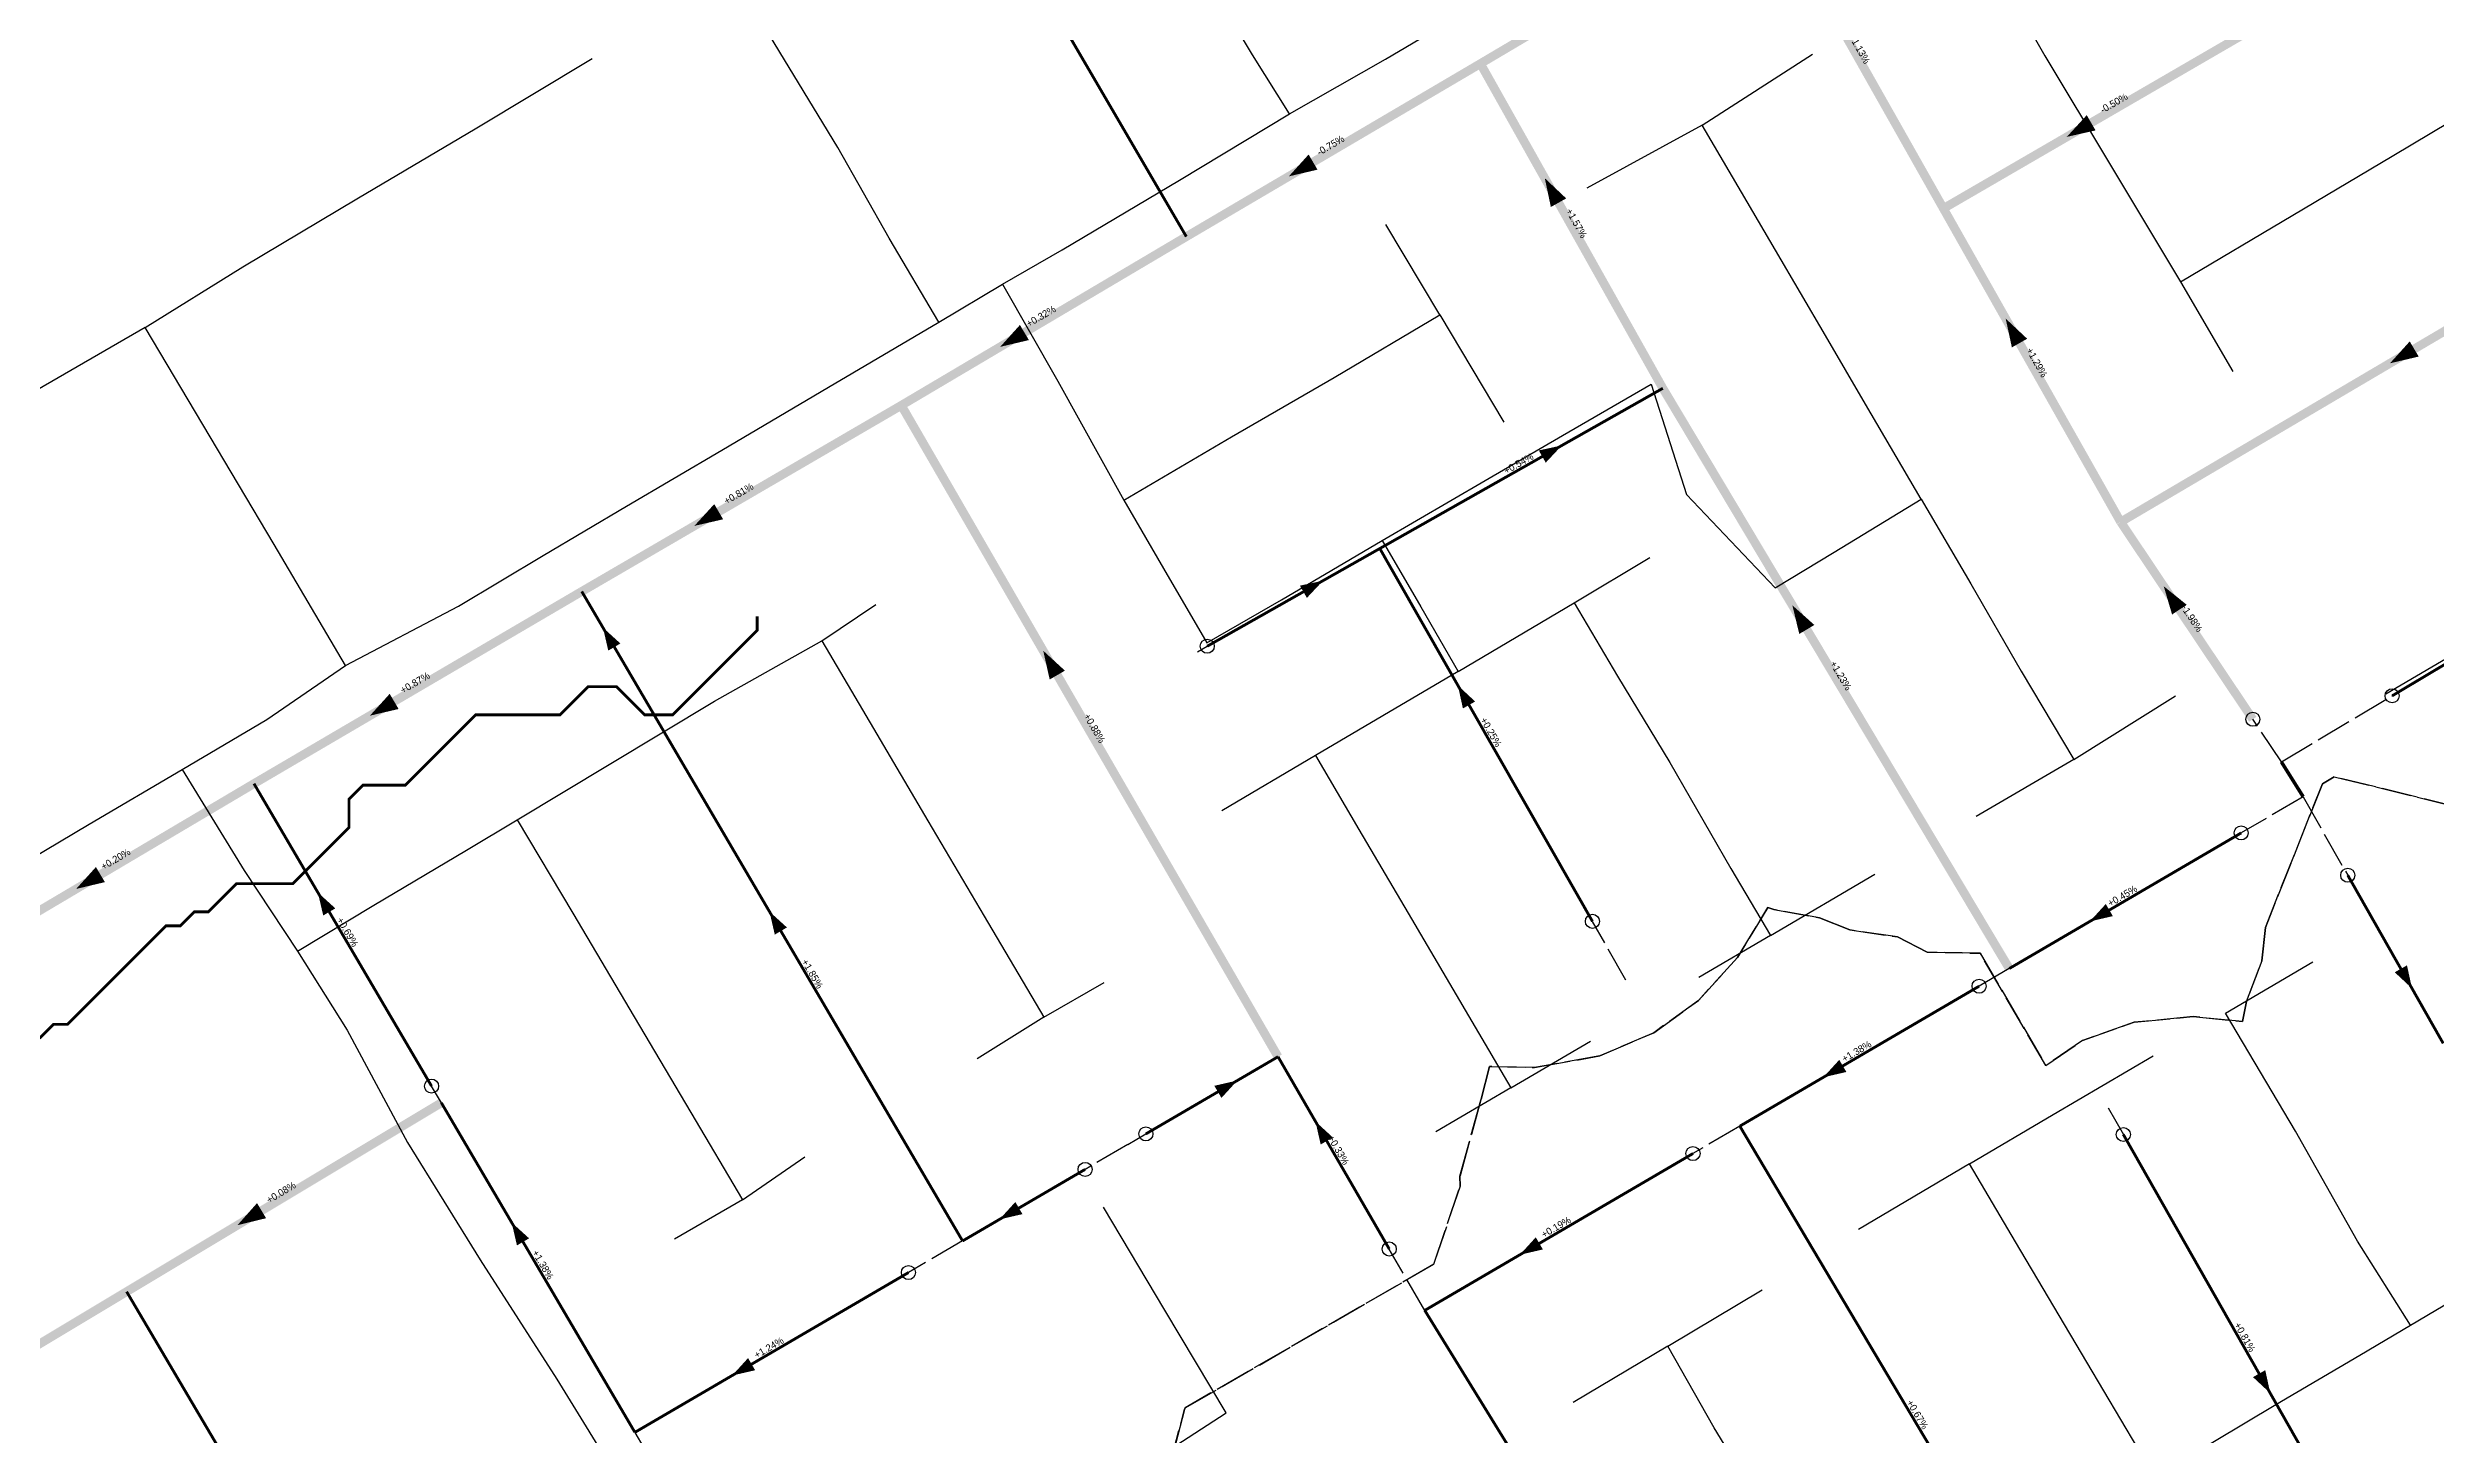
# Model space of a CAD drawing. Header units: metres. Extents: x 442821 to 452274, y 2561971 to 2571293.
# Drawn here: x 445554 to 446233, y 2566019 to 2566414 of the extents above; entities that cross this region are included whole.
import ezdxf
from ezdxf.enums import TextEntityAlignment as Align

# ---------------------------------------------------------------- set-up
doc = ezdxf.new("R2010")
doc.units = ezdxf.units.M
doc.header["$LTSCALE"] = 8
doc.linetypes.add('DASHDOT', pattern=[3.556, 2.54, -0.508, 0, -0.508])
doc.linetypes.add('DASHED', pattern=[1.524, 1.27, -0.254])
for name, color, linetype in [('A_ARROWS', 7, 'Continuous'), ('A_BUILT_2006', 252, 'Continuous'), ('A_CATCHMENTS', 7, 'Continuous'), ('A_DROPPED', 1, 'Continuous'), ('A_GRADIENT', 8, 'Continuous'), ('A_HEAD_GAP', 8, 'Continuous'), ('A_HEADS', 8, 'Continuous'), ('A_STREAMS', 5, 'Continuous')]:
    doc.layers.add(name, color=color, linetype=linetype)

msp = doc.modelspace()

# ---------------------------------------------------------------- linework, layer by layer
at = {"layer": 'A_ARROWS', "color": 2}
for points in [[(446127.63, 2566388.42), (446133.3, 2566394.6), (446135.81, 2566390.27)], [(445906.46, 2566377.19), (445912.09, 2566383.4), (445914.62, 2566379.1)], [(445979.23, 2566376.68), (445985.32, 2566370.92), (445980.96, 2566368.48)], [(446110.26, 2566336.75), (446116.37, 2566331.01), (446112.02, 2566328.55)], [(445824.41, 2566328.71), (445830.02, 2566334.93), (445832.57, 2566330.63)], [(446219.51, 2566324.03), (446225.13, 2566330.25), (446227.67, 2566325.94)], [(445984.09, 2566300.66), (445979.5, 2566295.77), (445977.53, 2566299.25)], [(445737.47, 2566277.79), (445743.12, 2566283.98), (445745.64, 2566279.66)], [(445916.19, 2566262.2), (445911.6, 2566257.31), (445909.63, 2566260.79)], [(446155.2, 2566260.61), (446161.72, 2566255.36), (446157.57, 2566252.57)], [(446049.62, 2566255.2), (446055.87, 2566249.61), (446051.58, 2566247.05)], [(445711.48, 2566248.85), (445716.44, 2566244.34), (445712.99, 2566242.32)], [(445836.64, 2566242.29), (445842.81, 2566236.61), (445838.48, 2566234.11)], [(445645.22, 2566223.81), (445650.85, 2566230.02), (445653.38, 2566225.71)], [(445954.53, 2566232.41), (445959.44, 2566227.84), (445955.96, 2566225.86)], [(445561.72, 2566174.54), (445567.33, 2566180.77), (445569.88, 2566176.47)], [(445630.43, 2566173.52), (445635.4, 2566169.01), (445631.95, 2566166.99)], [(445758.82, 2566168.09), (445763.78, 2566163.58), (445760.33, 2566161.55)], [(446134.2, 2566165.3), (446138.72, 2566170.25), (446140.73, 2566166.8)], [(445891.83, 2566120.05), (445887.31, 2566115.1), (445885.29, 2566118.55)], [(445914.04, 2566108.4), (445918.98, 2566103.86), (445915.52, 2566101.86)], [(445607.56, 2566078.91), (445613.14, 2566085.18), (445615.71, 2566080.89)], [(445824.2, 2566080.55), (445828.72, 2566085.5), (445830.74, 2566082.05)], [(445685.52, 2566079.68), (445690.48, 2566075.17), (445687.03, 2566073.15)], [(445748.21, 2566036.15), (445752.73, 2566041.11), (445754.75, 2566037.65)]]:
    msp.add_solid(points, dxfattribs=at)
at = {"layer": 'A_ARROWS', "color": 1}
for points in [[(446225.77, 2566146.25), (446220.87, 2566150.83), (446224.35, 2566152.8)], [(446058.43, 2566120.97), (446062.95, 2566125.93), (446064.97, 2566122.48)], [(445972.16, 2566070.5), (445976.67, 2566075.46), (445978.69, 2566072)], [(446185.48, 2566031.11), (446180.58, 2566035.69), (446184.06, 2566037.67)]]:
    msp.add_solid(points, dxfattribs=at)
at = {"layer": 'A_BUILT_2006', "color": 252}
for points in [[(445896.17, 2566411.79), (445884.89, 2566430.67)], [(446109.56, 2566432.37), (446121.39, 2566411.45)], [(445933.94, 2566410.53), (445959.15, 2566425.41)], [(445778.25, 2566385.44), (445758.8, 2566417.34)], [(445675.18, 2566390.7), (445708.42, 2566410.71)], [(445906.69, 2566394.94), (445896.17, 2566411.79)], [(445906.69, 2566394.94), (445933.94, 2566410.53)], [(446023.98, 2566391.75), (446055.32, 2566411.99)], [(446121.39, 2566411.45), (446139.73, 2566380.86)], [(446220.11, 2566382.9), (446253.52, 2566402.84)], [(445641.96, 2566371.11), (445675.18, 2566390.7)], [(445875.39, 2566376.12), (445906.69, 2566394.94)], [(446023.98, 2566391.75), (445991.15, 2566373.79)], [(446035.12, 2566372.73), (446023.98, 2566391.75)], [(445792.85, 2566359.61), (445778.25, 2566385.44)], [(446191.85, 2566366.11), (446220.11, 2566382.9)], [(445842.02, 2566356.26), (445875.39, 2566376.12)], [(446139.73, 2566380.86), (446159.97, 2566347.16)], [(445609.1, 2566351.51), (445641.96, 2566371.11)], [(446044.78, 2566356.24), (446035.12, 2566372.73)], [(445949.39, 2566337.81), (445934.04, 2566363.5)], [(446159.97, 2566347.16), (446191.85, 2566366.11)], [(445806.92, 2566335.77), (445792.85, 2566359.61)], [(445825.06, 2566346.58), (445842.02, 2566356.26)], [(446059.01, 2566331.95), (446044.78, 2566356.24)], [(445581.35, 2566334.19), (445609.1, 2566351.51)], [(445806.92, 2566335.77), (445825.06, 2566346.58)], [(445825.06, 2566346.58), (445840.84, 2566318.93)], [(446159.97, 2566347.16), (446174.82, 2566321.71)], [(445775.56, 2566317.25), (445806.92, 2566335.77)], [(445919.4, 2566319.99), (445949.39, 2566337.81)], [(445949.39, 2566337.81), (445967.59, 2566307.33)], [(445581.35, 2566334.19), (445548.77, 2566315.36)], [(445597.76, 2566306.64), (445581.35, 2566334.19)], [(446070.44, 2566312.43), (446059.01, 2566331.95)], [(445745.26, 2566299.36), (445775.56, 2566317.25)], [(445840.84, 2566318.93), (445859.55, 2566285.09)], [(445890.21, 2566303.09), (445919.4, 2566319.99)], [(445984.26, 2566303.48), (446009.46, 2566318.06)], [(446009.46, 2566318.06), (446019.53, 2566286.7)], [(446086.28, 2566285.38), (446070.44, 2566312.43)], [(445617.96, 2566272.48), (445597.76, 2566306.64)], [(445859.55, 2566285.09), (445890.21, 2566303.09)], [(445962.3, 2566290.7), (445984.26, 2566303.48)], [(445718.13, 2566283.35), (445745.26, 2566299.36)], [(445932.97, 2566273.61), (445962.3, 2566290.7)], [(445694.44, 2566269.36), (445718.13, 2566283.35)], [(445859.55, 2566285.09), (445870.83, 2566265.69)], [(446019.53, 2566286.7), (446044.7, 2566260.21)], [(446061.46, 2566270.36), (446086.28, 2566285.38)], [(446086.28, 2566285.38), (446100.39, 2566261.28)], [(445638.3, 2566238.11), (445617.96, 2566272.48)], [(445670.42, 2566254.96), (445694.44, 2566269.36)], [(445904.41, 2566256.8), (445932.97, 2566273.61)], [(445932.97, 2566273.61), (445943.95, 2566254.76)], [(445987.55, 2566255.94), (446009.11, 2566268.75)], [(446044.7, 2566260.21), (446061.46, 2566270.36)], [(445870.83, 2566265.69), (445883.12, 2566244.57)], [(446100.39, 2566261.28), (446114.63, 2566236.48)], [(445638.3, 2566238.11), (445670.42, 2566254.96)], [(445773.67, 2566245.05), (445789.04, 2566255.39)], [(445883.12, 2566244.57), (445904.41, 2566256.8)], [(445943.95, 2566254.76), (445954.65, 2566236.38)], [(445954.65, 2566236.38), (445987.55, 2566255.94)], [(445987.55, 2566255.94), (445999.87, 2566235.06)], [(446251.58, 2566249.46), (446218.3, 2566229.95)], [(445743.18, 2566227.89), (445773.67, 2566245.05)], [(445773.67, 2566245.05), (445788.35, 2566220.18)], [(445615.89, 2566222.76), (445638.3, 2566238.11)], [(445954.65, 2566236.38), (445933.17, 2566223.72)], [(445999.87, 2566235.06), (446014.78, 2566210.46)], [(446114.63, 2566236.48), (446129.62, 2566211.38)], [(445713.27, 2566209.96), (445743.18, 2566227.89)], [(446129.62, 2566211.38), (446158.53, 2566229.42)], [(445591.82, 2566208.52), (445615.89, 2566222.76)], [(445788.35, 2566220.18), (445803.85, 2566193.93)], [(445933.17, 2566223.72), (445914.01, 2566212.47)], [(445565.41, 2566192.92), (445591.82, 2566208.52)], [(445591.82, 2566208.52), (445609.47, 2566179.8)], [(445687.1, 2566194.23), (445713.27, 2566209.96)], [(445914.01, 2566212.47), (445887.46, 2566196.71)], [(445914.01, 2566212.47), (445926.36, 2566191.48)], [(446014.78, 2566210.46), (446032.13, 2566180.36)], [(446129.62, 2566211.38), (446101.85, 2566195.17)], [(445532.02, 2566173.18), (445565.41, 2566192.92)], [(445672.7, 2566185.6), (445687.1, 2566194.23)], [(445687.1, 2566194.23), (445702.87, 2566167.6)], [(445803.85, 2566193.93), (445819.9, 2566166.75)], [(445926.36, 2566191.48), (445940.35, 2566167.68)], [(445609.47, 2566179.8), (445624.68, 2566156.83)], [(445646.34, 2566169.92), (445672.7, 2566185.6)], [(446032.13, 2566180.36), (446043.36, 2566161.32)], [(446043.36, 2566161.32), (446073.03, 2566178.77)], [(445624.68, 2566156.83), (445646.34, 2566169.92)], [(445702.87, 2566167.6), (445720.31, 2566138.15)], [(445819.9, 2566166.75), (445836.81, 2566138.1)], [(445940.35, 2566167.68), (445958.47, 2566136.86)], [(446043.36, 2566161.32), (446023.04, 2566149.37)], [(445624.68, 2566156.83), (445638.78, 2566134.34)], [(446172.75, 2566139.19), (446197.54, 2566153.8)], [(445836.81, 2566138.1), (445853.93, 2566147.92)], [(446192.65, 2566105.62), (446172.75, 2566139.19)], [(445638.78, 2566134.34), (445655.89, 2566102.44)], [(445720.31, 2566138.15), (445736.44, 2566110.92)], [(445836.81, 2566138.1), (445817.88, 2566126.25)], [(445958.47, 2566136.86), (445969.6, 2566117.95)], [(445969.6, 2566117.95), (445992.26, 2566131.27)], [(446123.76, 2566110.36), (446152.17, 2566127.06)], [(445969.6, 2566117.95), (445948.28, 2566105.41)], [(445736.44, 2566110.92), (445751.14, 2566086.1)], [(446099.99, 2566096.31), (446123.76, 2566110.36)], [(446210.27, 2566074.38), (446192.65, 2566105.62)], [(445655.89, 2566102.44), (445676.61, 2566069.04)], [(445751.14, 2566086.1), (445768.89, 2566098.37)], [(446099.99, 2566096.31), (446068.45, 2566077.72)], [(446113.09, 2566074.21), (446099.99, 2566096.31)], [(445751.14, 2566086.1), (445731.86, 2566074.91)], [(445871.2, 2566054.76), (445853.76, 2566084.06)], [(446133.31, 2566039.9), (446113.09, 2566074.21)], [(446225.35, 2566050.44), (446210.27, 2566074.38)], [(445676.61, 2566069.04), (445698.38, 2566035.12)], [(446225.35, 2566050.44), (446251.57, 2566065.98)], [(446014.2, 2566044.5), (446041.06, 2566060.49)], [(445888.62, 2566025.5), (445871.2, 2566054.76)], [(446210.98, 2566041.93), (446225.35, 2566050.44)], [(446014.2, 2566044.5), (445987.34, 2566028.52)], [(446027.35, 2566021.28), (446014.2, 2566044.5)], [(446152.7, 2566007.38), (446133.31, 2566039.9)], [(446187.08, 2566027.94), (446210.98, 2566041.93)], [(445698.38, 2566035.12), (445716.87, 2566005.02)], [(445865.41, 2566010.42), (445888.62, 2566025.5)], [(446152.7, 2566007.38), (446187.08, 2566027.94)], [(446046.93, 2565989.28), (446027.35, 2566021.28)]]:
    msp.add_lwpolyline(points, dxfattribs=at)
at = {"layer": 'A_CATCHMENTS', "color": 2, "linetype": 'DASHED'}
msp.add_lwpolyline([(446250.94, 2566194.77), (446203.64, 2566206.46), (446200.31, 2566204.43), (446184.08, 2566163.59), (446183.13, 2566154.04), (446178.69, 2566142.54), (446177.59, 2566136.79), (446163.52, 2566138.22), (446146.78, 2566136.6), (446132.09, 2566131.45), (446121.67, 2566124.29), (446102.97, 2566156.25), (446087.91, 2566156.55), (446079.55, 2566160.93), (446065.95, 2566162.86), (446057.33, 2566166.31), (446044.31, 2566168.65), (446042.69, 2566169.22), (446034, 2566155.05), (446022.91, 2566142.8), (446010.19, 2566133.65), (445994.89, 2566127.03), (445976.35, 2566123.74), (445963.48, 2566124.03), (445961.14, 2566114.74), (445961.05, 2566114.54), (445955.12, 2566092.87), (445955.14, 2566090.01), (445947.66, 2566067.8), (445876.98, 2566026.93), (445876.79, 2566026.46), (445869.54, 2565998.87)], dxfattribs=at)
at = {"layer": 'A_CATCHMENTS', "color": 1, "linetype": 'DASHED'}
msp.add_lwpolyline([(445869.54, 2565998.87), (445876.79, 2566026.46), (445876.98, 2566026.93), (445947.66, 2566067.8), (445955.14, 2566090.01), (445955.12, 2566092.87), (445961.05, 2566114.54), (445961.14, 2566114.74), (445963.48, 2566124.03), (445976.35, 2566123.74), (445994.89, 2566127.03), (446010.19, 2566133.65), (446022.91, 2566142.8), (446034, 2566155.05), (446042.69, 2566169.22), (446044.31, 2566168.65), (446057.33, 2566166.31), (446065.95, 2566162.86), (446079.55, 2566160.93), (446087.91, 2566156.55), (446102.97, 2566156.25), (446121.67, 2566124.29), (446132.09, 2566131.45), (446146.78, 2566136.6), (446163.52, 2566138.22), (446177.59, 2566136.79), (446178.69, 2566142.54), (446183.13, 2566154.04), (446184.08, 2566163.59), (446200.31, 2566204.43), (446203.64, 2566206.46), (446250.94, 2566194.77)], dxfattribs=at)
at = {"layer": 'A_DROPPED', "color": 1, "const_width": 1}
msp.add_lwpolyline([(446188.64, 2566210.66), (446194.83, 2566200.76)], dxfattribs=at)
at = {"layer": 'A_HEAD_GAP', "color": 8, "linetype": 'DASHED'}
for points in [[(445880.51, 2566242), (445883.26, 2566243.56)], [(446188.64, 2566210.66), (446220.13, 2566229.46)], [(446188.64, 2566210.66), (446180.52, 2566222.79)], [(446194.83, 2566200.76), (446177.21, 2566190.46)], [(446194.83, 2566200.76), (446207.51, 2566178.42)], [(446002.32, 2566148.59), (445992.78, 2566165.32)], [(446111.28, 2566151.89), (446102.7, 2566146.87)], [(445665.53, 2566113.72), (445662.76, 2566118.45)], [(446139.4, 2566112.3), (446143.71, 2566104.7)], [(445860.69, 2566101.87), (445865.83, 2566104.87)], [(446034.68, 2566107.07), (446021.36, 2566099.28)], [(445860.69, 2566101.87), (445848.56, 2566094.78)], [(445813.72, 2566074.42), (445798.33, 2566065.43)], [(445945.11, 2566054.67), (445935.02, 2566072.13)], [(445720.56, 2566019.99), (445731.49, 2566001.37)]]:
    msp.add_lwpolyline(points, dxfattribs=at)
at = {"layer": 'A_HEADS', "color": 2}
for centre in [(445883.26, 2566243.56), (446220.13, 2566229.46), (446180.52, 2566222.79), (446177.21, 2566190.46), (445992.78, 2566165.32), (445662.76, 2566118.45), (445865.83, 2566104.87), (445848.56, 2566094.78), (445935.02, 2566072.13), (445798.33, 2566065.43)]:
    msp.add_circle(centre, 2, dxfattribs=at)
at = {"layer": 'A_HEADS', "color": 1}
for centre in [(446207.51, 2566178.42), (446102.7, 2566146.87), (446143.71, 2566104.7), (446021.36, 2566099.28)]:
    msp.add_circle(centre, 2, dxfattribs=at)
at = {"layer": 'A_SECONDARY_HEADER', "color": 2, "linetype": 'DASHED', "const_width": 2.5}
for points in [[(446042.12, 2566457.29), (445960.93, 2566409.25)], [(445877.33, 2566360.05), (445796.3, 2566312.06)], [(445612.26, 2566204.48), (445535.21, 2566158.83)], [(445665.53, 2566113.72), (445576.06, 2566060)]]:
    msp.add_lwpolyline(points, dxfattribs=at)
at = {"layer": 'A_SECONDARY_HEADER', "color": 2, "const_width": 2.5}
for points in [[(446092.56, 2566368.05), (446042.12, 2566457.29)], [(446012.79, 2566316.92), (445960.93, 2566409.25)], [(446142.95, 2566278.9), (446092.56, 2566368.05)], [(446111.28, 2566151.89), (446012.79, 2566316.92)], [(445796.3, 2566312.06), (445705.45, 2566259.14)], [(445903.4, 2566126.81), (445796.3, 2566312.06)], [(446180.52, 2566222.79), (446142.95, 2566278.9)], [(445705.45, 2566259.14), (445612.26, 2566204.48)], [(445576.06, 2566060), (445412.99, 2565962.08)]]:
    msp.add_lwpolyline(points, dxfattribs=at)
at = {"layer": 'A_SECONDARY_HEADER', "color": 2, "linetype": 'DASHDOT', "const_width": 2.5}
for points in [[(446191.06, 2566425.24), (446092.56, 2566368.05)], [(445960.93, 2566409.25), (445877.33, 2566360.05)], [(446345.12, 2566398.08), (446142.95, 2566278.9)]]:
    msp.add_lwpolyline(points, dxfattribs=at)
at = {"layer": 'A_SECONDARY_MAIN', "color": 2, "linetype": 'DASHDOT', "const_width": 0.8}
for points in [[(445789.39, 2566510.83), (445877.33, 2566360.05)], [(445883.26, 2566243.56), (445932.33, 2566271.35)], [(445725.59, 2566224.78), (445705.45, 2566259.14)], [(445644.19, 2565944.38), (445576.06, 2566060)]]:
    msp.add_lwpolyline(points, dxfattribs=at)
at = {"layer": 'A_SECONDARY_MAIN', "color": 2, "const_width": 0.8}
for points in [[(445932.33, 2566271.35), (446012.79, 2566316.92)], [(445813.72, 2566074.42), (445725.59, 2566224.78)], [(445865.83, 2566104.87), (445903.4, 2566126.81)], [(445720.56, 2566019.99), (445665.53, 2566113.72)]]:
    msp.add_lwpolyline(points, dxfattribs=at)
at = {"layer": 'A_SECONDARY_MAIN', "color": 2, "linetype": 'DASHED', "const_width": 0.8}
msp.add_lwpolyline([(445992.78, 2566165.32), (445932.33, 2566271.35)], dxfattribs=at)
at = {"layer": 'A_SECONDARY_MAIN', "color": 1, "const_width": 0.8}
for points in [[(446207.51, 2566178.42), (446234.65, 2566130.6)], [(446034.68, 2566107.07), (446132.96, 2565941.43)], [(446143.71, 2566104.7), (446210.03, 2565987.85)], [(445945.11, 2566054.67), (446014.78, 2565941.52)]]:
    msp.add_lwpolyline(points, dxfattribs=at)
at = {"layer": 'A_SECONDARY_MAIN_BRANCH', "color": 2, "const_width": 0.8}
for points in [[(446220.13, 2566229.46), (446294.44, 2566273.85)], [(445662.76, 2566118.45), (445612.26, 2566204.48)], [(445848.56, 2566094.78), (445813.72, 2566074.42)], [(445798.33, 2566065.43), (445720.56, 2566019.99)]]:
    msp.add_lwpolyline(points, dxfattribs=at)
at = {"layer": 'A_SECONDARY_MAIN_BRANCH', "color": 2, "linetype": 'DASHED', "const_width": 0.8}
for points in [[(446177.21, 2566190.46), (446111.28, 2566151.89)], [(445935.02, 2566072.13), (445903.4, 2566126.81)]]:
    msp.add_lwpolyline(points, dxfattribs=at)
at = {"layer": 'A_SECONDARY_MAIN_BRANCH', "color": 1, "const_width": 0.8}
msp.add_lwpolyline([(446102.7, 2566146.87), (446034.68, 2566107.07)], dxfattribs=at)
at = {"layer": 'A_SECONDARY_MAIN_BRANCH', "color": 1, "linetype": 'DASHED', "const_width": 0.8}
msp.add_lwpolyline([(446021.36, 2566099.28), (445945.11, 2566054.67)], dxfattribs=at)
at = {"layer": 'A_STREAMS', "color": 5, "const_width": 0.8}
msp.add_lwpolyline([(445755.3, 2566252.06), (445755.3, 2566248.06), (445751.3, 2566244.06), (445747.3, 2566240.06), (445743.3, 2566236.06), (445739.3, 2566232.06), (445735.3, 2566228.05), (445731.3, 2566224.05), (445727.3, 2566224.05), (445723.3, 2566224.05), (445719.3, 2566228.05), (445715.3, 2566232.06), (445711.3, 2566232.06), (445707.3, 2566232.06), (445703.3, 2566228.05), (445699.3, 2566224.05), (445695.3, 2566224.05), (445691.3, 2566224.05), (445687.29, 2566224.05), (445683.29, 2566224.05), (445679.29, 2566224.05), (445675.29, 2566224.05), (445671.29, 2566220.05), (445667.29, 2566216.05), (445663.29, 2566212.05), (445659.29, 2566208.05), (445655.29, 2566204.05), (445651.29, 2566204.05), (445647.29, 2566204.05), (445643.29, 2566204.05), (445639.29, 2566200.04), (445639.29, 2566196.04), (445639.29, 2566192.04), (445635.29, 2566188.04), (445631.29, 2566184.04), (445627.29, 2566180.04), (445623.29, 2566176.04), (445619.29, 2566176.04), (445615.28, 2566176.04), (445611.28, 2566176.04), (445607.28, 2566176.04), (445603.28, 2566172.03), (445599.28, 2566168.03), (445595.28, 2566168.03), (445591.28, 2566164.03), (445587.28, 2566164.03), (445583.28, 2566160.03), (445579.28, 2566156.03), (445575.28, 2566152.03), (445571.28, 2566148.03), (445567.28, 2566144.02), (445563.28, 2566140.02), (445559.28, 2566136.02), (445555.28, 2566136.02), (445551.28, 2566132.02)], dxfattribs=at)

# ---------------------------------------------------------------- texts
at = {"layer": 'A_GRADIENT', "color": 2}
for s, rotation, p in [('+1.13%', 299.47631, (446067.34, 2566412.67)), ('-0.50%', 30.14028, (446141.81, 2566396.65)), ('-0.75%', 30.47688, (445919.13, 2566384.65)), ('+1.57%', 299.31833, (445986.86, 2566363.08)), ('+0.32%', 30.63709, (445836.81, 2566336.05)), ('+1.29%', 299.47631, (446117.76, 2566323.48)), ('+0.54%', 29.52706, (445972.56, 2566294.13)), ('+0.81%', 30.21611, (445750.87, 2566285.6)), ('+1.98%', 303.80133, (446161.73, 2566250.85)), ('+0.87%', 30.39634, (445658.85, 2566231.81)), ('+1.23%', 300.83101, (446062.04, 2566234.4)), ('+0.88%', 300.03426, (445849.85, 2566219.44)), ('+0.25%', 299.68933, (445962.56, 2566218.34)), ('+0.20%', 30.64517, (445573.73, 2566181.65)), ('+0.45%', 30.32814, (446144.25, 2566171.17)), ('+0.69%', 300.41485, (445637.51, 2566161.47)), ('+1.85%', 300.37612, (445769.65, 2566149.6)), ('+0.33%', 300.03426, (445919.21, 2566099.47)), ('+0.08%', 30.98217, (445620.8, 2566086.86)), ('+1.38%', 300.41485, (445693.05, 2566066.86)), ('+1.24%', 30.294, (445759.44, 2566042.71))]:
    msp.add_text(s, height=2, rotation=rotation, dxfattribs=at).set_placement(p, align=Align.BOTTOM_CENTER)
at = {"layer": 'A_GRADIENT', "color": 1}
for s, rotation, p in [('+1.38%', 30.32814, (446068.69, 2566126.97)), ('+0.19%', 30.32814, (445983.23, 2566076.98)), ('+0.81%', -60.42101, (446176.87, 2566046.28)), ('+0.67%', -59.31894, (446083.82, 2566024.25))]:
    msp.add_text(s, height=2, rotation=rotation, dxfattribs=at).set_placement(p, align=Align.BOTTOM_CENTER)

doc.saveas('drawing.dxf')
